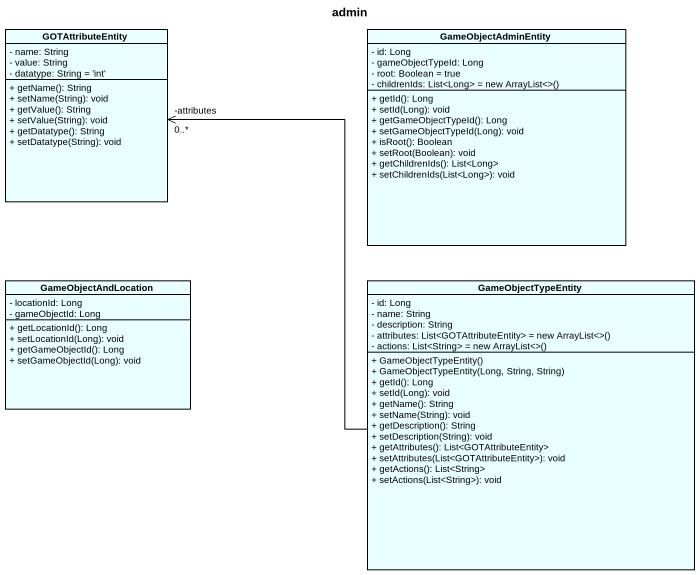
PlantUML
@startuml
title admin
hide circle
hide empty members
skinparam classAttributeIconSize 0
class GOTAttributeEntity #E9FFFF {
  - name: String
  - value: String
  - datatype: String = 'int'
  + getName(): String
  + setName(String): void
  + getValue(): String
  + setValue(String): void
  + getDatatype(): String
  + setDatatype(String): void
}
class GameObjectAdminEntity #E9FFFF {
  - id: Long
  - gameObjectTypeId: Long
  - root: Boolean = true
  {field} - childrenIds: List<Long> = new ArrayList<>()
  + getId(): Long
  + setId(Long): void
  + getGameObjectTypeId(): Long
  + setGameObjectTypeId(Long): void
  + isRoot(): Boolean
  + setRoot(Boolean): void
  + getChildrenIds(): List<Long>
  + setChildrenIds(List<Long>): void
}
class GameObjectAndLocation #E9FFFF {
  - locationId: Long
  - gameObjectId: Long
  + getLocationId(): Long
  + setLocationId(Long): void
  + getGameObjectId(): Long
  + setGameObjectId(Long): void
}
class GameObjectTypeEntity #E9FFFF {
  - id: Long
  - name: String
  - description: String
  {field} - attributes: List<GOTAttributeEntity> = new ArrayList<>()
  {field} - actions: List<String> = new ArrayList<>()
  + GameObjectTypeEntity()
  + GameObjectTypeEntity(Long, String, String)
  + getId(): Long
  + setId(Long): void
  + getName(): String
  + setName(String): void
  + getDescription(): String
  + setDescription(String): void
  + getAttributes(): List<GOTAttributeEntity>
  + setAttributes(List<GOTAttributeEntity>): void
  + getActions(): List<String>
  + setActions(List<String>): void
}
GameObjectTypeEntity -up-> "-attributes\n0..*" GOTAttributeEntity
@enduml
